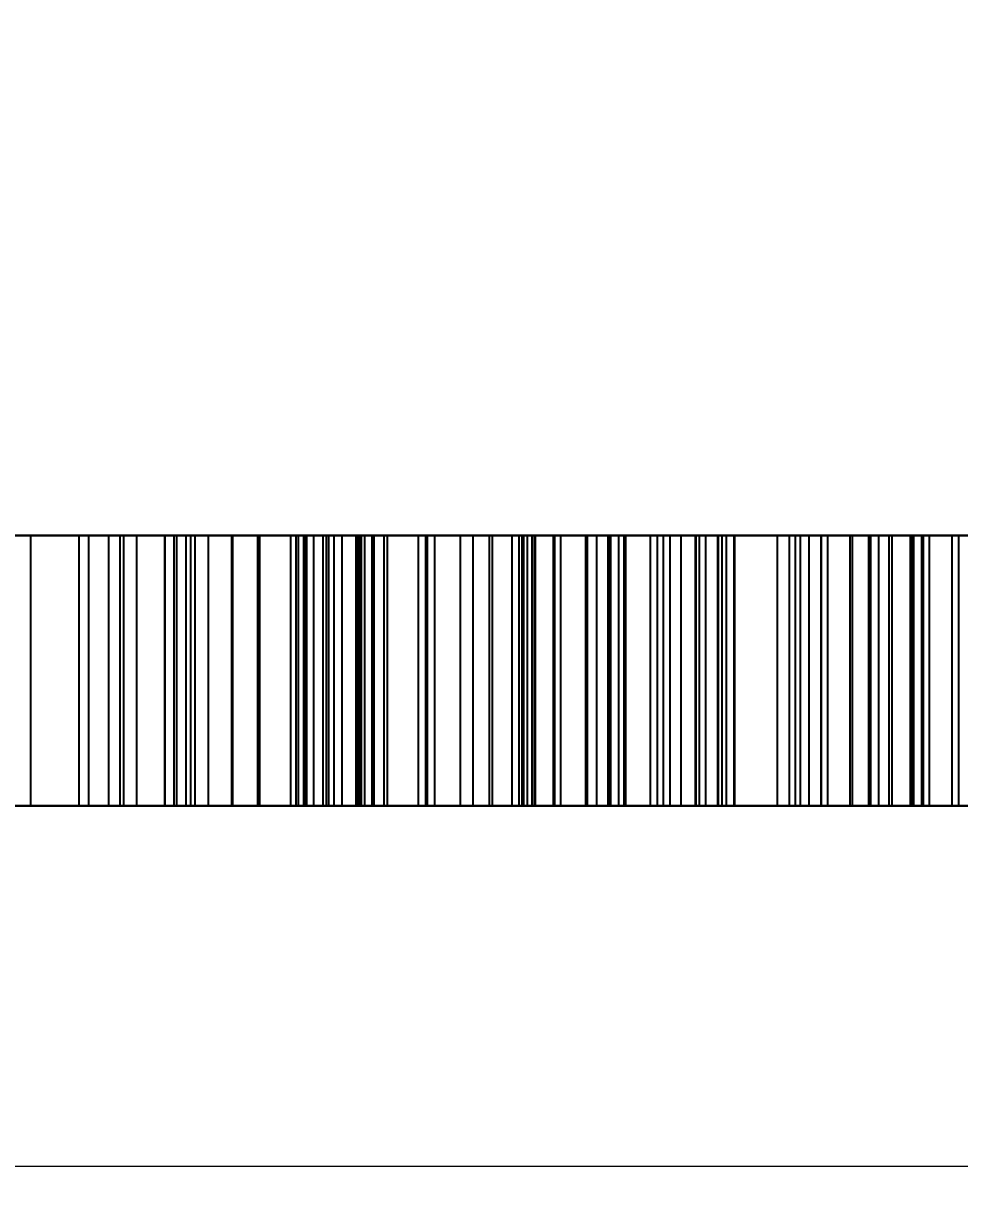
# Paper-space layout 'Sheet2' of a CAD drawing. Header units: inches. Extents: x 0 to 16.3, y 0 to 11.5.
# Drawn here: x 4.4998 to 4.6729, y 2.1004 to 2.3153 of the extents above; entities that cross this region are included whole.
import ezdxf

# ---------------------------------------------------------------- set-up
doc = ezdxf.new("R2010")
doc.units = ezdxf.units.IN
doc.header["$MEASUREMENT"] = 0
doc.styles.add('SLDTEXTSTYLE0', font='TXT', dxfattribs={"width": 0.75})
doc.dimstyles.new('SLDDIMSTYLE5', dxfattribs={"dimtxt": 0.137795, "dimasz": 0.13, "dimexe": 0, "dimexo": 0.0625, "dimgap": 0.034449, "dimtad": 1, "dimlfac": 2, "dimrnd": 1e-09, "dimdsep": 46, "dimtxsty": 'SLDTEXTSTYLE0', "dimsah": 1, "dimcen": 0.09, "dimadec": 0, "dimazin": 2, "dimtfac": 1, "dimtmove": 0, "dimatfit": 0, "dimfxl": 1, "dimfrac": 2, "dimtolj": 1, "dimtzin": 12, "dimarcsym": 0})
doc.dimstyles.new('SLDDIMSTYLE6', dxfattribs={"dimtxt": 0.137795, "dimasz": 0.13, "dimexe": 0, "dimexo": 0.0625, "dimgap": 0.034449, "dimtad": 1, "dimlfac": 2, "dimrnd": 1e-09, "dimzin": 0, "dimdsep": 46, "dimtxsty": 'SLDTEXTSTYLE0', "dimsah": 1, "dimcen": 0.09, "dimadec": 0, "dimazin": 0, "dimtfac": 1, "dimtmove": 0, "dimatfit": 0, "dimfxl": 1, "dimfrac": 2, "dimtolj": 1, "dimtzin": 12, "dimarcsym": 0})

# ---------------------------------------------------------------- blocks, each defined once
blk = doc.blocks.new('_D_7')
at = {"color": 7, "linetype": 'Continuous', "lineweight": 0}
for p, q in [((2.73472, 2.10393), (2.73472, 2.49663)), ((4.71712, 2.10393), (2.69535, 2.10393)), ((2.73472, 2.10393), (2.73472, 2.03727)), ((4.71712, 2.03727), (2.69535, 2.03727)), ((2.73472, 2.03727), (2.73472, 1.78727))]:
    blk.add_line(p, q, dxfattribs=at)
at = {"color": 7, "linetype": 'Continuous', "lineweight": 18}
for points in [[(2.73472, 2.10393), (2.75472, 2.23393), (2.71472, 2.23393)], [(2.73472, 2.03727), (2.71472, 1.90727), (2.75472, 1.90727)]]:
    blk.add_solid(points, dxfattribs=at)
at = {"color": 7, "linetype": 'Continuous', "lineweight": 18, "insert": (2.55709, 2.14027), "char_height": 0.137795, "attachment_point": 1, "rotation": 90, "style": 'SLDTEXTSTYLE0'}
blk.add_mtext('0.13', dxfattribs=at)
blk = doc.blocks.new('_D_8')
at = {"color": 7, "linetype": 'Continuous', "lineweight": 0}
for p, q in [((2.97149, 2.03727), (2.97149, 2.28727)), ((4.74212, 2.03727), (2.93212, 2.03727)), ((2.97149, 2.03727), (2.97149, 1.9706)), ((4.74212, 1.9706), (2.93212, 1.9706)), ((2.97149, 1.9706), (2.97149, 1.48546))]:
    blk.add_line(p, q, dxfattribs=at)
at = {"color": 7, "linetype": 'Continuous', "lineweight": 18}
for points in [[(2.97149, 2.03727), (2.99149, 2.16727), (2.95149, 2.16727)], [(2.97149, 1.9706), (2.95149, 1.8406), (2.99149, 1.8406)]]:
    blk.add_solid(points, dxfattribs=at)
at = {"color": 7, "linetype": 'Continuous', "lineweight": 18, "insert": (2.79386, 1.48546), "char_height": 0.137795, "attachment_point": 1, "rotation": 90, "style": 'SLDTEXTSTYLE0'}
blk.add_mtext('0.13', dxfattribs=at)
blk = doc.blocks.new('_D_9')
at = {"color": 7, "linetype": 'Continuous', "lineweight": 0}
for p, q in [((4.75649, 2.1433), (4.75649, 2.53152)), ((4.90649, 2.1433), (4.90649, 2.53152)), ((4.75649, 2.49215), (4.50649, 2.49215)), ((4.90649, 2.49215), (4.75649, 2.49215)), ((4.90649, 2.49215), (5.15649, 2.49215))]:
    blk.add_line(p, q, dxfattribs=at)
at = {"color": 7, "linetype": 'Continuous', "lineweight": 18}
for points in [[(4.75649, 2.49215), (4.62649, 2.51215), (4.62649, 2.47215)], [(4.90649, 2.49215), (5.03649, 2.47215), (5.03649, 2.51215)]]:
    blk.add_solid(points, dxfattribs=at)
at = {"color": 7, "linetype": 'Continuous', "lineweight": 18, "insert": (4.65599, 2.66977), "char_height": 0.137795, "attachment_point": 1, "style": 'SLDTEXTSTYLE0'}
blk.add_mtext('0.30', dxfattribs=at)

psp = doc.layouts.new('Sheet2')

# ---------------------------------------------------------------- linework, layer by layer
at = {"color": 7, "linetype": 'Continuous', "lineweight": 25}
for p, q in [((4.244611, 2.220601), (4.708621, 2.220601)), ((4.380707, 2.220601), (4.501103, 2.220601)), ((4.383086, 2.220601), (4.515529, 2.220601)), ((4.549134, 2.220601), (4.383086, 2.220601)), ((4.572783, 2.220601), (4.400494, 2.220601)), ((4.525912, 2.220601), (4.447397, 2.220601)), ((4.450436, 2.220601), (4.604026, 2.220601)), ((4.478376, 2.220601), (4.945682, 2.220601)), ((4.591381, 2.220601), (4.48061, 2.220601)), ((4.878066, 2.220601), (4.483683, 2.220601)), ((4.486477, 2.220601), (4.517604, 2.220601)), ((4.530664, 2.220601), (4.491703, 2.220601)), ((4.501103, 2.220601), (4.501103, 2.170601)), ((4.501103, 2.220601), (4.625877, 2.220601)), ((4.562811, 2.220601), (4.510038, 2.220601)), ((4.510038, 2.220601), (4.511796, 2.220601)), ((4.510038, 2.220601), (4.510038, 2.170601)), ((4.511796, 2.220601), (4.511796, 2.170601)), ((4.511796, 2.220601), (4.517609, 2.220601)), ((4.515529, 2.220601), (4.550579, 2.220601)), ((4.515529, 2.220601), (4.515529, 2.170601)), ((4.517604, 2.220601), (4.517604, 2.170601)), ((4.517604, 2.220601), (4.580503, 2.220601)), ((4.517609, 2.220601), (4.517609, 2.170601)), ((4.518275, 2.220601), (4.518275, 2.170601)), ((4.520696, 2.220601), (4.520696, 2.170601)), ((4.529831, 2.220601), (4.525889, 2.220601)), ((4.525889, 2.220601), (4.525889, 2.170601)), ((4.525889, 2.220601), (4.527591, 2.220601)), ((4.525912, 2.220601), (4.525912, 2.170601)), ((4.603675, 2.220601), (4.525912, 2.220601)), ((4.527591, 2.220601), (4.527591, 2.170601)), ((4.527591, 2.220601), (4.567036, 2.220601)), ((4.528073, 2.220601), (4.528073, 2.170601)), ((4.528073, 2.220601), (4.538225, 2.220601)), ((4.529831, 2.220601), (4.529831, 2.170601)), ((4.530664, 2.220601), (4.530664, 2.170601)), ((4.561468, 2.220601), (4.530664, 2.220601)), ((4.531472, 2.220601), (4.531472, 2.170601)), ((4.533911, 2.220601), (4.533911, 2.170601)), ((4.538225, 2.220601), (4.538225, 2.170601)), ((4.538523, 2.170601), (4.538523, 2.220601)), ((4.543072, 2.220601), (4.543072, 2.170601)), ((4.543414, 2.220601), (4.543414, 2.170601)), ((4.557181, 2.220601), (4.549134, 2.220601)), ((4.549134, 2.220601), (4.549134, 2.170601)), ((4.550131, 2.220601), (4.550131, 2.170601)), ((4.550579, 2.220601), (4.550579, 2.170601)), ((4.550579, 2.220601), (4.561243, 2.220601)), ((4.551549, 2.220601), (4.551549, 2.170601)), ((4.551948, 2.220601), (4.551948, 2.170601)), ((4.55212, 2.220601), (4.55212, 2.170601)), ((4.567036, 2.220601), (4.55212, 2.220601)), ((4.553415, 2.220601), (4.55511, 2.220601)), ((4.553415, 2.220601), (4.553415, 2.170601)), ((4.556177, 2.220601), (4.553415, 2.220601)), ((4.55511, 2.220601), (4.56224, 2.220601)), ((4.55511, 2.220601), (4.55511, 2.170601)), ((4.55575, 2.220601), (4.55575, 2.170601)), ((4.556177, 2.220601), (4.556177, 2.170601)), ((4.691834, 2.220601), (4.556177, 2.220601)), ((4.561451, 2.220601), (4.557181, 2.220601)), ((4.557181, 2.220601), (4.557181, 2.170601)), ((4.558671, 2.220601), (4.564569, 2.220601)), ((4.558671, 2.220601), (4.558671, 2.170601)), ((4.561243, 2.220601), (4.561243, 2.170601)), ((4.561243, 2.220601), (4.561451, 2.220601)), ((4.561451, 2.220601), (4.561451, 2.170601)), ((4.561468, 2.220601), (4.561468, 2.170601)), ((4.586439, 2.220601), (4.561468, 2.220601)), ((4.561875, 2.220601), (4.561875, 2.170601)), ((4.56224, 2.220601), (4.575784, 2.220601)), ((4.56224, 2.220601), (4.56224, 2.170601)), ((4.562811, 2.220601), (4.562811, 2.170601)), ((4.564569, 2.220601), (4.562811, 2.220601)), ((4.564197, 2.220601), (4.564197, 2.170601)), ((4.564569, 2.220601), (4.564569, 2.170601)), ((4.566496, 2.170601), (4.566496, 2.220601)), ((4.567036, 2.220601), (4.567036, 2.170601)), ((4.597776, 2.220601), (4.572783, 2.220601)), ((4.572783, 2.170601), (4.572783, 2.220601)), ((4.574126, 2.220601), (4.574126, 2.170601)), ((4.574469, 2.170601), (4.574469, 2.220601)), ((4.575784, 2.220601), (4.827529, 2.220601)), ((4.575784, 2.220601), (4.575784, 2.170601)), ((4.580503, 2.220601), (4.580503, 2.170601)), ((4.580503, 2.220601), (4.594353, 2.220601)), ((4.590077, 2.220601), (4.582874, 2.220601)), ((4.582874, 2.220601), (4.582874, 2.170601)), ((4.582874, 2.220601), (4.58588, 2.220601)), ((4.58588, 2.220601), (4.58588, 2.170601)), ((4.58588, 2.220601), (4.593735, 2.220601)), ((4.586439, 2.220601), (4.586439, 2.170601)), ((4.6079, 2.220601), (4.586439, 2.220601)), ((4.597932, 2.220601), (4.590077, 2.220601)), ((4.590077, 2.220601), (4.590077, 2.170601)), ((4.706445, 2.220601), (4.591381, 2.220601)), ((4.591381, 2.220601), (4.591381, 2.170601)), ((4.59189, 2.220601), (4.59189, 2.170601)), ((4.592204, 2.220601), (4.592204, 2.170601)), ((4.592923, 2.220601), (4.592923, 2.170601)), ((4.593735, 2.220601), (4.593735, 2.170601)), ((4.594233, 2.170601), (4.594233, 2.220601)), ((4.594353, 2.220601), (4.594353, 2.170601)), ((4.594353, 2.220601), (4.615637, 2.220601)), ((4.609826, 2.220601), (4.597776, 2.220601)), ((4.597776, 2.170601), (4.597776, 2.220601)), ((4.599052, 2.220601), (4.597833, 2.220601)), ((4.597833, 2.220601), (4.597833, 2.170601)), ((4.597833, 2.220601), (4.639093, 2.220601)), ((4.597932, 2.220601), (4.597932, 2.170601)), ((4.599052, 2.220601), (4.599052, 2.170601)), ((4.605688, 2.220601), (4.599052, 2.220601)), ((4.757942, 2.220601), (4.603675, 2.220601)), ((4.603675, 2.220601), (4.603675, 2.170601)), ((4.604026, 2.170601), (4.604026, 2.220601)), ((4.604026, 2.220601), (4.611165, 2.220601)), ((4.605688, 2.220601), (4.605688, 2.170601)), ((4.6078, 2.220601), (4.6078, 2.170601)), ((4.6079, 2.220601), (4.6079, 2.170601)), ((4.621283, 2.220601), (4.6079, 2.220601)), ((4.608156, 2.220601), (4.608156, 2.170601)), ((4.608282, 2.220601), (4.608282, 2.170601)), ((4.611165, 2.220601), (4.609826, 2.220601)), ((4.609826, 2.170601), (4.609826, 2.220601)), ((4.610778, 2.220601), (4.610778, 2.170601)), ((4.611165, 2.170601), (4.611165, 2.220601)), ((4.615637, 2.220601), (4.615637, 2.170601)), ((4.615637, 2.220601), (4.643387, 2.220601)), ((4.631125, 2.220601), (4.616918, 2.220601)), ((4.616918, 2.220601), (4.616918, 2.170601)), ((4.619243, 2.220601), (4.618024, 2.220601)), ((4.618024, 2.220601), (4.624092, 2.220601)), ((4.618024, 2.220601), (4.618024, 2.170601)), ((4.619243, 2.220601), (4.619243, 2.170601)), ((4.67264, 2.220601), (4.619243, 2.220601)), ((4.621283, 2.220601), (4.621283, 2.170601)), ((4.641306, 2.220601), (4.621283, 2.220601)), ((4.623964, 2.220601), (4.623964, 2.170601)), ((4.624092, 2.220601), (4.624092, 2.170601)), ((4.624702, 2.220601), (4.624702, 2.170601)), ((4.625877, 2.220601), (4.625877, 2.170601)), ((4.625877, 2.220601), (4.642408, 2.220601)), ((4.628104, 2.220601), (4.628104, 2.170601)), ((4.628189, 2.220601), (4.628189, 2.170601)), ((4.628898, 2.220601), (4.628898, 2.170601)), ((4.629664, 2.220601), (4.629664, 2.170601)), ((4.631125, 2.220601), (4.631125, 2.170601)), ((4.631296, 2.170601), (4.631296, 2.220601)), ((4.639093, 2.220601), (4.656391, 2.220601)), ((4.639093, 2.220601), (4.639093, 2.170601)), ((4.641306, 2.220601), (4.641306, 2.170601)), ((4.909768, 2.220601), (4.641306, 2.220601)), ((4.642408, 2.220601), (4.652564, 2.220601)), ((4.642408, 2.220601), (4.642408, 2.170601)), ((4.643387, 2.220601), (4.643387, 2.170601)), ((4.643387, 2.220601), (4.676635, 2.220601)), ((4.644949, 2.220601), (4.644949, 2.170601)), ((4.647189, 2.220601), (4.647189, 2.170601)), ((4.647308, 2.170601), (4.647308, 2.220601)), ((4.648408, 2.220601), (4.648408, 2.170601)), ((4.652564, 2.220601), (4.657846, 2.220601)), ((4.652564, 2.220601), (4.652564, 2.170601)), ((4.652974, 2.220601), (4.652974, 2.170601)), ((4.652974, 2.220601), (4.66029, 2.220601)), ((4.663693, 2.220601), (4.656008, 2.220601)), ((4.656008, 2.220601), (4.656008, 2.170601)), ((4.656391, 2.220601), (4.656391, 2.170601)), ((4.657846, 2.220601), (4.659755, 2.220601)), ((4.657846, 2.220601), (4.657846, 2.170601)), ((4.659755, 2.220601), (4.667228, 2.220601)), ((4.659755, 2.220601), (4.659755, 2.170601)), ((4.66029, 2.220601), (4.66029, 2.170601)), ((4.66029, 2.220601), (4.666075, 2.220601)), ((4.666075, 2.220601), (4.663693, 2.220601)), ((4.663693, 2.220601), (4.663693, 2.170601)), ((4.664005, 2.220601), (4.664005, 2.170601)), ((4.664347, 2.170601), (4.664347, 2.220601)), ((4.665806, 2.220601), (4.665806, 2.170601)), ((4.665806, 2.220601), (4.671421, 2.220601)), ((4.666075, 2.220601), (4.666075, 2.170601)), ((4.667228, 2.220601), (4.681438, 2.220601)), ((4.667228, 2.220601), (4.667228, 2.170601)), ((4.671421, 2.220601), (4.67264, 2.220601)), ((4.671421, 2.220601), (4.671421, 2.170601)), ((4.67264, 2.220601), (4.67264, 2.170601)), ((3.216617, 2.170601), (6.446354, 2.170601)), ((4.244611, 2.170601), (4.708621, 2.170601)), ((4.380707, 2.170601), (4.501103, 2.170601)), ((5.281485, 2.170601), (4.381485, 2.170601)), ((4.383086, 2.170601), (4.515529, 2.170601)), ((4.549134, 2.170601), (4.383086, 2.170601)), ((4.400494, 2.170601), (4.572783, 2.170601)), ((4.525912, 2.170601), (4.447397, 2.170601)), ((4.604026, 2.170601), (4.450436, 2.170601)), ((4.945682, 2.170601), (4.478376, 2.170601)), ((4.591381, 2.170601), (4.48061, 2.170601)), ((4.483683, 2.170601), (4.878066, 2.170601)), ((4.486477, 2.170601), (4.517604, 2.170601)), ((4.530664, 2.170601), (4.491703, 2.170601)), ((4.501103, 2.170601), (4.625877, 2.170601)), ((4.562811, 2.170601), (4.510038, 2.170601)), ((4.510038, 2.170601), (4.511796, 2.170601)), ((4.511796, 2.170601), (4.517609, 2.170601)), ((4.515529, 2.170601), (4.550579, 2.170601)), ((4.517604, 2.170601), (4.580503, 2.170601)), ((4.529831, 2.170601), (4.525889, 2.170601)), ((4.525889, 2.170601), (4.527591, 2.170601)), ((4.603675, 2.170601), (4.525912, 2.170601)), ((4.527591, 2.170601), (4.567036, 2.170601)), ((4.528073, 2.170601), (4.538225, 2.170601)), ((4.561468, 2.170601), (4.530664, 2.170601)), ((4.557181, 2.170601), (4.549134, 2.170601)), ((4.550579, 2.170601), (4.561243, 2.170601)), ((4.567036, 2.170601), (4.55212, 2.170601)), ((4.553415, 2.170601), (4.55511, 2.170601)), ((4.556177, 2.170601), (4.553415, 2.170601)), ((4.55511, 2.170601), (4.56224, 2.170601)), ((4.691834, 2.170601), (4.556177, 2.170601)), ((4.561451, 2.170601), (4.557181, 2.170601)), ((4.558671, 2.170601), (4.564569, 2.170601)), ((4.561243, 2.170601), (4.561451, 2.170601)), ((4.586439, 2.170601), (4.561468, 2.170601)), ((4.56224, 2.170601), (4.575784, 2.170601)), ((4.564569, 2.170601), (4.562811, 2.170601)), ((4.572783, 2.170601), (4.597776, 2.170601)), ((4.575784, 2.170601), (4.827529, 2.170601)), ((4.580503, 2.170601), (4.594353, 2.170601)), ((4.590077, 2.170601), (4.582874, 2.170601)), ((4.582874, 2.170601), (4.58588, 2.170601)), ((4.58588, 2.170601), (4.593735, 2.170601)), ((4.6079, 2.170601), (4.586439, 2.170601)), ((4.597932, 2.170601), (4.590077, 2.170601)), ((4.706445, 2.170601), (4.591381, 2.170601)), ((4.594353, 2.170601), (4.615637, 2.170601)), ((4.597776, 2.170601), (4.609826, 2.170601)), ((4.599052, 2.170601), (4.597833, 2.170601)), ((4.597833, 2.170601), (4.639093, 2.170601)), ((4.605688, 2.170601), (4.599052, 2.170601)), ((4.757942, 2.170601), (4.603675, 2.170601)), ((4.611165, 2.170601), (4.604026, 2.170601)), ((4.621283, 2.170601), (4.6079, 2.170601)), ((4.609826, 2.170601), (4.611165, 2.170601)), ((4.615637, 2.170601), (4.643387, 2.170601)), ((4.631125, 2.170601), (4.616918, 2.170601)), ((4.619243, 2.170601), (4.618024, 2.170601)), ((4.618024, 2.170601), (4.624092, 2.170601)), ((4.67264, 2.170601), (4.619243, 2.170601)), ((4.641306, 2.170601), (4.621283, 2.170601)), ((4.625877, 2.170601), (4.642408, 2.170601)), ((4.639093, 2.170601), (4.656391, 2.170601)), ((4.909768, 2.170601), (4.641306, 2.170601)), ((4.642408, 2.170601), (4.652564, 2.170601)), ((4.643387, 2.170601), (4.676635, 2.170601)), ((4.652564, 2.170601), (4.657846, 2.170601)), ((4.652974, 2.170601), (4.66029, 2.170601)), ((4.663693, 2.170601), (4.656008, 2.170601)), ((4.657846, 2.170601), (4.659755, 2.170601)), ((4.659755, 2.170601), (4.667228, 2.170601)), ((4.66029, 2.170601), (4.666075, 2.170601)), ((4.666075, 2.170601), (4.663693, 2.170601)), ((4.665806, 2.170601), (4.671421, 2.170601)), ((4.667228, 2.170601), (4.681438, 2.170601)), ((4.671421, 2.170601), (4.67264, 2.170601))]:
    psp.add_line(p, q, dxfattribs=at)
for points, knots in [([(4.491516, 2.220601), (4.49121, 2.220601), (4.490609, 2.220601), (4.49027, 2.220601), (4.490439, 2.220601), (4.491098, 2.220601), (4.492205, 2.220601), (4.493821, 2.220601), (4.495992, 2.220601), (4.498537, 2.220601), (4.501528, 2.220601), (4.504836, 2.220601), (4.508488, 2.220601), (4.512464, 2.220601), (4.51675, 2.220601), (4.521371, 2.220601), (4.526287, 2.220601), (4.529724, 2.220601), (4.531472, 2.220601)], [0, 0, 0, 0, 0.0647049, 0.1269231, 0.1879538, 0.2480803, 0.3075145, 0.3677779, 0.4289118, 0.4918581, 0.5551471, 0.6168584, 0.6783555, 0.7402916, 0.8025057, 0.8662566, 0.9319527, 1, 1, 1, 1]), ([(4.551549, 2.220601), (4.550379, 2.220601), (4.548067, 2.220601), (4.544584, 2.220601), (4.541135, 2.220601), (4.537717, 2.220601), (4.534334, 2.220601), (4.530992, 2.220601), (4.527681, 2.220601), (4.52441, 2.220601), (4.521247, 2.220601), (4.518176, 2.220601), (4.515276, 2.220601), (4.512523, 2.220601), (4.509867, 2.220601), (4.507375, 2.220601), (4.505042, 2.220601), (4.502825, 2.220601), (4.500792, 2.220601), (4.498952, 2.220601), (4.497229, 2.220601), (4.495735, 2.220601), (4.494393, 2.220601), (4.493279, 2.220601), (4.492252, 2.220601), (4.491764, 2.220601), (4.491516, 2.220601)], [0, 0, 0, 0, 0.045201, 0.0893188, 0.133179, 0.1762492, 0.219057, 0.261797, 0.3042421, 0.3472465, 0.3896962, 0.4314189, 0.4721905, 0.5123911, 0.5523102, 0.5922261, 0.63187, 0.6719727, 0.7122293, 0.7520757, 0.7921012, 0.8324058, 0.8733682, 0.9147046, 0.9568207, 1, 1, 1, 1]), ([(4.517609, 2.220601), (4.518344, 2.220601), (4.519704, 2.220601), (4.521645, 2.220601), (4.523308, 2.220601), (4.52471, 2.220601), (4.525867, 2.220601), (4.526767, 2.220601), (4.527543, 2.220601), (4.527886, 2.220601), (4.528073, 2.220601)], [0, 0, 0, 0, 0.14546509, 0.26920537, 0.37716811, 0.4738494, 0.57570092, 0.69573408, 0.83428312, 1, 1, 1, 1]), ([(4.533911, 2.220601), (4.533121, 2.220601), (4.531566, 2.220601), (4.529369, 2.220601), (4.527379, 2.220601), (4.525521, 2.220601), (4.523885, 2.220601), (4.522421, 2.220601), (4.52115, 2.220601), (4.520051, 2.220601), (4.519197, 2.220601), (4.518622, 2.220601), (4.51828, 2.220601), (4.518252, 2.220601), (4.518448, 2.220601), (4.518955, 2.220601), (4.519689, 2.220601), (4.520352, 2.220601), (4.520696, 2.220601)], [0, 0, 0, 0, 0.0479546, 0.0943119, 0.139338, 0.1836836, 0.2290995, 0.2752409, 0.32361, 0.3740838, 0.428658, 0.4890075, 0.5552481, 0.628976, 0.71005, 0.7987992, 0.895397, 1, 1, 1, 1]), ([(4.520696, 2.220601), (4.521089, 2.220601), (4.521842, 2.220601), (4.523147, 2.220601), (4.524525, 2.220601), (4.525998, 2.220601), (4.527545, 2.220601), (4.529173, 2.220601), (4.530941, 2.220601), (4.532764, 2.220601), (4.534709, 2.220601), (4.53669, 2.220601), (4.538786, 2.220601), (4.540914, 2.220601), (4.543131, 2.220601), (4.54541, 2.220601), (4.547765, 2.220601), (4.54933, 2.220601), (4.550131, 2.220601)], [0, 0, 0, 0, 0.1075273, 0.2063368, 0.2965925, 0.37851, 0.4528812, 0.5195764, 0.5794471, 0.6330341, 0.6823115, 0.7294754, 0.7749019, 0.8192869, 0.8629347, 0.9072613, 0.9525367, 1, 1, 1, 1]), ([(4.538225, 2.220601), (4.538347, 2.220601), (4.538579, 2.220601), (4.538485, 2.220601), (4.537917, 2.220601), (4.537016, 2.220601), (4.535699, 2.220601), (4.53405, 2.220601), (4.53206, 2.220601), (4.530595, 2.220601), (4.529831, 2.220601)], [0, 0, 0, 0, 0.1382719, 0.2638256, 0.3801838, 0.4953893, 0.6106197, 0.7305732, 0.8594326, 1, 1, 1, 1]), ([(4.531472, 2.220601), (4.532689, 2.220601), (4.535114, 2.220601), (4.538759, 2.220601), (4.542377, 2.220601), (4.545947, 2.220601), (4.54949, 2.220601), (4.552991, 2.220601), (4.556471, 2.220601), (4.559881, 2.220601), (4.563204, 2.220601), (4.566372, 2.220601), (4.569377, 2.220601), (4.572192, 2.220601), (4.574867, 2.220601), (4.577344, 2.220601), (4.579651, 2.220601), (4.581775, 2.220601), (4.583751, 2.220601), (4.585561, 2.220601), (4.58718, 2.220601), (4.588688, 2.220601), (4.589991, 2.220601), (4.591147, 2.220601), (4.592157, 2.220601), (4.592664, 2.220601), (4.592923, 2.220601)], [0, 0, 0, 0, 0.0460429, 0.0917183, 0.136432, 0.1807073, 0.2243478, 0.2682366, 0.3117964, 0.3556007, 0.3989503, 0.4406522, 0.4815393, 0.5211644, 0.5601612, 0.5983212, 0.6361693, 0.673939, 0.7115957, 0.7501147, 0.7887426, 0.8288215, 0.8694238, 0.9116626, 0.9549109, 1, 1, 1, 1]), ([(4.564197, 2.220601), (4.563816, 2.220601), (4.563085, 2.220601), (4.561776, 2.220601), (4.56035, 2.220601), (4.558919, 2.220601), (4.557275, 2.220601), (4.555609, 2.220601), (4.553774, 2.220601), (4.551872, 2.220601), (4.549844, 2.220601), (4.547781, 2.220601), (4.545632, 2.220601), (4.54343, 2.220601), (4.541136, 2.220601), (4.538775, 2.220601), (4.536344, 2.220601), (4.534731, 2.220601), (4.533911, 2.220601)], [0, 0, 0, 0, 0.10442, 0.2003332, 0.2889988, 0.369756, 0.4430008, 0.5097015, 0.5697317, 0.6243969, 0.6748841, 0.7233376, 0.7696293, 0.8146867, 0.8595907, 0.9052531, 0.9518289, 1, 1, 1, 1]), ([(4.55575, 2.220601), (4.554734, 2.220601), (4.552733, 2.220601), (4.549997, 2.220601), (4.547622, 2.220601), (4.545669, 2.220601), (4.544147, 2.220601), (4.54327, 2.220601), (4.542942, 2.220601), (4.543255, 2.220601), (4.543414, 2.220601)], [0, 0, 0, 0, 0.1275972, 0.2513104, 0.37407, 0.5018543, 0.6292327, 0.7520842, 0.8736317, 1, 1, 1, 1]), ([(4.543414, 2.220601), (4.543678, 2.220601), (4.544191, 2.220601), (4.545617, 2.220601), (4.547602, 2.220601), (4.55003, 2.220601), (4.552782, 2.220601), (4.555725, 2.220601), (4.558804, 2.220601), (4.560838, 2.220601), (4.561875, 2.220601)], [0, 0, 0, 0, 0.128624, 0.2507088, 0.3725108, 0.499495, 0.6272654, 0.7500436, 0.8725622, 1, 1, 1, 1]), ([(4.550131, 2.220601), (4.550941, 2.220601), (4.552522, 2.220601), (4.554767, 2.220601), (4.556844, 2.220601), (4.558738, 2.220601), (4.560411, 2.220601), (4.561966, 2.220601), (4.56329, 2.220601), (4.564474, 2.220601), (4.565416, 2.220601), (4.566045, 2.220601), (4.566443, 2.220601), (4.56654, 2.220601), (4.566348, 2.220601), (4.565924, 2.220601), (4.565211, 2.220601), (4.564543, 2.220601), (4.564197, 2.220601)], [0, 0, 0, 0, 0.0486416, 0.0950062, 0.1409874, 0.1863944, 0.232096, 0.2792016, 0.3280935, 0.3797264, 0.4352793, 0.4957351, 0.5619227, 0.6354238, 0.7150369, 0.8027068, 0.897623, 1, 1, 1, 1]), ([(4.592923, 2.220601), (4.593273, 2.220601), (4.593954, 2.220601), (4.594315, 2.220601), (4.594136, 2.220601), (4.59336, 2.220601), (4.592068, 2.220601), (4.590143, 2.220601), (4.587685, 2.220601), (4.584676, 2.220601), (4.581275, 2.220601), (4.57768, 2.220601), (4.573853, 2.220601), (4.56982, 2.220601), (4.565555, 2.220601), (4.561079, 2.220601), (4.556415, 2.220601), (4.553183, 2.220601), (4.551549, 2.220601)], [0, 0, 0, 0, 0.0714951, 0.139018, 0.2036105, 0.2660645, 0.3271601, 0.3880161, 0.4490007, 0.5115005, 0.5741603, 0.6355454, 0.6958077, 0.7558715, 0.8159984, 0.8763442, 0.9374674, 1, 1, 1, 1]), ([(4.55212, 2.220601), (4.552042, 2.220601), (4.551894, 2.220601), (4.552014, 2.220601), (4.552413, 2.220601), (4.553084, 2.220601), (4.55405, 2.220601), (4.555338, 2.220601), (4.556894, 2.220601), (4.558051, 2.220601), (4.558671, 2.220601)], [0, 0, 0, 0, 0.1249574, 0.2373144, 0.3473552, 0.4554414, 0.5690041, 0.6946232, 0.8365114, 1, 1, 1, 1]), ([(4.574126, 2.220601), (4.573861, 2.220601), (4.573343, 2.220601), (4.571917, 2.220601), (4.569919, 2.220601), (4.567486, 2.220601), (4.56476, 2.220601), (4.561842, 2.220601), (4.558796, 2.220601), (4.556778, 2.220601), (4.55575, 2.220601)], [0, 0, 0, 0, 0.1280212, 0.250585, 0.3744938, 0.5019761, 0.6292275, 0.7513816, 0.873333, 1, 1, 1, 1]), ([(4.561875, 2.220601), (4.562882, 2.220601), (4.564856, 2.220601), (4.567559, 2.220601), (4.569909, 2.220601), (4.571843, 2.220601), (4.573356, 2.220601), (4.574286, 2.220601), (4.574594, 2.220601), (4.574284, 2.220601), (4.574126, 2.220601)], [0, 0, 0, 0, 0.1266651, 0.2482839, 0.3715318, 0.4981969, 0.6250679, 0.747646, 0.8708287, 1, 1, 1, 1]), ([(4.6078, 2.220601), (4.606365, 2.220601), (4.603605, 2.220601), (4.600023, 2.220601), (4.597031, 2.220601), (4.594713, 2.220601), (4.593093, 2.220601), (4.592072, 2.220601), (4.591769, 2.220601), (4.592057, 2.220601), (4.592204, 2.220601)], [0, 0, 0, 0, 0.142009, 0.2730825, 0.3974691, 0.5157427, 0.6323817, 0.7494876, 0.8715276, 1, 1, 1, 1]), ([(4.592204, 2.220601), (4.592382, 2.220601), (4.59273, 2.220601), (4.593592, 2.220601), (4.594704, 2.220601), (4.596061, 2.220601), (4.59769, 2.220601), (4.599549, 2.220601), (4.601683, 2.220601), (4.604066, 2.220601), (4.606626, 2.220601), (4.609386, 2.220601), (4.612267, 2.220601), (4.615309, 2.220601), (4.618506, 2.220601), (4.621843, 2.220601), (4.625336, 2.220601), (4.62769, 2.220601), (4.628898, 2.220601)], [0, 0, 0, 0, 0.0652437, 0.1277903, 0.1882036, 0.2476096, 0.3061507, 0.3641673, 0.4234692, 0.4839454, 0.5449874, 0.6053981, 0.6668615, 0.7285693, 0.7923298, 0.8588978, 0.9275854, 1, 1, 1, 1]), ([(4.593735, 2.220601), (4.594016, 2.220601), (4.594566, 2.220601), (4.59559, 2.220601), (4.596746, 2.220601), (4.598067, 2.220601), (4.599498, 2.220601), (4.60109, 2.220601), (4.60283, 2.220601), (4.604708, 2.220601), (4.606693, 2.220601), (4.608857, 2.220601), (4.611164, 2.220601), (4.613593, 2.220601), (4.61617, 2.220601), (4.618882, 2.220601), (4.621739, 2.220601), (4.623706, 2.220601), (4.624702, 2.220601)], [0, 0, 0, 0, 0.072767, 0.1428984, 0.2100611, 0.2745473, 0.3377472, 0.3989184, 0.4584568, 0.517235, 0.5751818, 0.6332219, 0.6913776, 0.7498534, 0.8101023, 0.8713466, 0.9349146, 1, 1, 1, 1]), ([(4.623964, 2.220601), (4.622704, 2.220601), (4.620235, 2.220601), (4.616656, 2.220601), (4.613303, 2.220601), (4.610101, 2.220601), (4.607001, 2.220601), (4.603988, 2.220601), (4.600886, 2.220601), (4.598937, 2.220601), (4.597932, 2.220601)], [0, 0, 0, 0, 0.13093685, 0.2565849, 0.37684463, 0.49267584, 0.60894495, 0.73193218, 0.86173936, 1, 1, 1, 1]), ([(4.616918, 2.220601), (4.616784, 2.220601), (4.616531, 2.220601), (4.615746, 2.220601), (4.614701, 2.220601), (4.613295, 2.220601), (4.611694, 2.220601), (4.609835, 2.220601), (4.607808, 2.220601), (4.606416, 2.220601), (4.605688, 2.220601)], [0, 0, 0, 0, 0.143766, 0.2723758, 0.3918303, 0.5074867, 0.6226477, 0.7405137, 0.8643624, 1, 1, 1, 1]), ([(4.628104, 2.220601), (4.626903, 2.220601), (4.62459, 2.220601), (4.621279, 2.220601), (4.618283, 2.220601), (4.615598, 2.220601), (4.613199, 2.220601), (4.611119, 2.220601), (4.609356, 2.220601), (4.60829, 2.220601), (4.6078, 2.220601)], [0, 0, 0, 0, 0.1738886, 0.3347614, 0.4814397, 0.612292, 0.7309272, 0.8343187, 0.9237792, 1, 1, 1, 1]), ([(4.608282, 2.220601), (4.608203, 2.220601), (4.608053, 2.220601), (4.60849, 2.220601), (4.60932, 2.220601), (4.610288, 2.220601), (4.610778, 2.220601)], [0, 0, 0, 0, 0.2720738, 0.5194011, 0.7571757, 1, 1, 1, 1]), ([(4.628189, 2.220601), (4.626783, 2.220601), (4.624137, 2.220601), (4.620345, 2.220601), (4.617005, 2.220601), (4.614164, 2.220601), (4.611844, 2.220601), (4.610068, 2.220601), (4.608795, 2.220601), (4.608456, 2.220601), (4.608282, 2.220601)], [0, 0, 0, 0, 0.1723817, 0.3244958, 0.4604922, 0.5834816, 0.6946576, 0.797334, 0.8963462, 1, 1, 1, 1]), ([(4.610778, 2.220601), (4.611102, 2.220601), (4.611836, 2.220601), (4.613265, 2.220601), (4.615053, 2.220601), (4.617231, 2.220601), (4.619787, 2.220601), (4.622731, 2.220601), (4.626058, 2.220601), (4.628424, 2.220601), (4.629664, 2.220601)], [0, 0, 0, 0, 0.0624846, 0.1418122, 0.239501, 0.3558911, 0.4893906, 0.6401663, 0.8113492, 1, 1, 1, 1]), ([(4.664005, 2.220601), (4.663842, 2.220601), (4.663521, 2.220601), (4.662606, 2.220601), (4.661449, 2.220601), (4.659997, 2.220601), (4.658211, 2.220601), (4.656176, 2.220601), (4.653811, 2.220601), (4.651195, 2.220601), (4.648354, 2.220601), (4.645325, 2.220601), (4.642155, 2.220601), (4.638822, 2.220601), (4.63532, 2.220601), (4.631659, 2.220601), (4.627847, 2.220601), (4.625276, 2.220601), (4.623964, 2.220601)], [0, 0, 0, 0, 0.0586087, 0.1149733, 0.1706926, 0.2259545, 0.2818088, 0.3390852, 0.3976636, 0.4593113, 0.522323, 0.5851047, 0.6485064, 0.7136262, 0.7810183, 0.851183, 0.9240393, 1, 1, 1, 1]), ([(4.624092, 2.220601), (4.62474, 2.220601), (4.625972, 2.220601), (4.627634, 2.220601), (4.629001, 2.220601), (4.630051, 2.220601), (4.630808, 2.220601), (4.631211, 2.220601), (4.631357, 2.220601), (4.631205, 2.220601), (4.631125, 2.220601)], [0, 0, 0, 0, 0.1388782, 0.2636893, 0.3746513, 0.4823003, 0.5932623, 0.7131011, 0.8474987, 1, 1, 1, 1]), ([(4.624702, 2.220601), (4.626287, 2.220601), (4.629275, 2.220601), (4.633551, 2.220601), (4.637324, 2.220601), (4.640537, 2.220601), (4.643184, 2.220601), (4.645216, 2.220601), (4.646655, 2.220601), (4.647011, 2.220601), (4.647189, 2.220601)], [0, 0, 0, 0, 0.17436555, 0.32852327, 0.46639218, 0.59117134, 0.7047176, 0.80778996, 0.90370872, 1, 1, 1, 1]), ([(4.644949, 2.220601), (4.644652, 2.220601), (4.643985, 2.220601), (4.642706, 2.220601), (4.641094, 2.220601), (4.639157, 2.220601), (4.636876, 2.220601), (4.634272, 2.220601), (4.631293, 2.220601), (4.629201, 2.220601), (4.628104, 2.220601)], [0, 0, 0, 0, 0.0643378, 0.1449166, 0.2438251, 0.3588604, 0.4915998, 0.6427961, 0.8128094, 1, 1, 1, 1]), ([(4.656008, 2.220601), (4.65564, 2.220601), (4.654924, 2.220601), (4.653719, 2.220601), (4.652496, 2.220601), (4.651149, 2.220601), (4.649728, 2.220601), (4.648273, 2.220601), (4.646722, 2.220601), (4.644575, 2.220601), (4.641581, 2.220601), (4.637559, 2.220601), (4.633053, 2.220601), (4.629845, 2.220601), (4.628189, 2.220601)], [0, 0, 0, 0, 0.0816505, 0.1586005, 0.2316343, 0.3000015, 0.3652213, 0.4271771, 0.4850601, 0.5408016, 0.6493477, 0.7601413, 0.8761885, 1, 1, 1, 1]), ([(4.628898, 2.220601), (4.630064, 2.220601), (4.632344, 2.220601), (4.635635, 2.220601), (4.63871, 2.220601), (4.641631, 2.220601), (4.644454, 2.220601), (4.647278, 2.220601), (4.650141, 2.220601), (4.65201, 2.220601), (4.652974, 2.220601)], [0, 0, 0, 0, 0.13128124, 0.25683026, 0.37627526, 0.49095934, 0.60670982, 0.72905273, 0.86016523, 1, 1, 1, 1]), ([(4.629664, 2.220601), (4.630799, 2.220601), (4.632968, 2.220601), (4.636058, 2.220601), (4.638852, 2.220601), (4.641348, 2.220601), (4.643544, 2.220601), (4.645428, 2.220601), (4.64703, 2.220601), (4.647976, 2.220601), (4.648408, 2.220601)], [0, 0, 0, 0, 0.1783438, 0.3407887, 0.487346, 0.6198463, 0.73834, 0.8397714, 0.9267514, 1, 1, 1, 1]), ([(4.647189, 2.220601), (4.647259, 2.220601), (4.647391, 2.220601), (4.647084, 2.220601), (4.64628, 2.220601), (4.645395, 2.220601), (4.644949, 2.220601)], [0, 0, 0, 0, 0.2747855, 0.5221798, 0.7592591, 1, 1, 1, 1]), ([(4.648408, 2.220601), (4.649787, 2.220601), (4.65248, 2.220601), (4.655995, 2.220601), (4.658967, 2.220601), (4.66132, 2.220601), (4.663073, 2.220601), (4.66413, 2.220601), (4.664483, 2.220601), (4.664167, 2.220601), (4.664005, 2.220601)], [0, 0, 0, 0, 0.13223104, 0.25830476, 0.38069438, 0.50275395, 0.62391593, 0.74515623, 0.86950536, 1, 1, 1, 1]), ([(4.656391, 2.220601), (4.656494, 2.220601), (4.65669, 2.220601), (4.657301, 2.220601), (4.658164, 2.220601), (4.659268, 2.220601), (4.660625, 2.220601), (4.662191, 2.220601), (4.663945, 2.220601), (4.665164, 2.220601), (4.665806, 2.220601)], [0, 0, 0, 0, 0.1280493, 0.2447471, 0.3579052, 0.4700061, 0.587551, 0.7118053, 0.8481303, 1, 1, 1, 1]), ([(4.491516, 2.170601), (4.49121, 2.170601), (4.490609, 2.170601), (4.49027, 2.170601), (4.490439, 2.170601), (4.491098, 2.170601), (4.492205, 2.170601), (4.493821, 2.170601), (4.495992, 2.170601), (4.498537, 2.170601), (4.501528, 2.170601), (4.504836, 2.170601), (4.508488, 2.170601), (4.512464, 2.170601), (4.51675, 2.170601), (4.521371, 2.170601), (4.526287, 2.170601), (4.529724, 2.170601), (4.531472, 2.170601)], [0, 0, 0, 0, 0.0647049, 0.1269231, 0.1879538, 0.2480803, 0.3075145, 0.3677779, 0.4289118, 0.4918581, 0.5551471, 0.6168584, 0.6783555, 0.7402916, 0.8025057, 0.8662566, 0.9319527, 1, 1, 1, 1]), ([(4.551549, 2.170601), (4.550379, 2.170601), (4.548067, 2.170601), (4.544584, 2.170601), (4.541135, 2.170601), (4.537717, 2.170601), (4.534334, 2.170601), (4.530992, 2.170601), (4.527681, 2.170601), (4.52441, 2.170601), (4.521247, 2.170601), (4.518176, 2.170601), (4.515276, 2.170601), (4.512523, 2.170601), (4.509867, 2.170601), (4.507375, 2.170601), (4.505042, 2.170601), (4.502825, 2.170601), (4.500792, 2.170601), (4.498952, 2.170601), (4.497229, 2.170601), (4.495735, 2.170601), (4.494393, 2.170601), (4.493279, 2.170601), (4.492252, 2.170601), (4.491764, 2.170601), (4.491516, 2.170601)], [0, 0, 0, 0, 0.045201, 0.0893188, 0.133179, 0.1762492, 0.219057, 0.261797, 0.3042421, 0.3472465, 0.3896962, 0.4314189, 0.4721905, 0.5123911, 0.5523102, 0.5922261, 0.63187, 0.6719727, 0.7122293, 0.7520757, 0.7921012, 0.8324058, 0.8733682, 0.9147046, 0.9568207, 1, 1, 1, 1]), ([(4.517609, 2.170601), (4.518344, 2.170601), (4.519704, 2.170601), (4.521645, 2.170601), (4.523308, 2.170601), (4.52471, 2.170601), (4.525867, 2.170601), (4.526767, 2.170601), (4.527543, 2.170601), (4.527886, 2.170601), (4.528073, 2.170601)], [0, 0, 0, 0, 0.14546509, 0.26920537, 0.37716811, 0.4738494, 0.57570092, 0.69573408, 0.83428312, 1, 1, 1, 1]), ([(4.533911, 2.170601), (4.533121, 2.170601), (4.531566, 2.170601), (4.529369, 2.170601), (4.527379, 2.170601), (4.525521, 2.170601), (4.523885, 2.170601), (4.522421, 2.170601), (4.52115, 2.170601), (4.520051, 2.170601), (4.519197, 2.170601), (4.518622, 2.170601), (4.51828, 2.170601), (4.518252, 2.170601), (4.518448, 2.170601), (4.518955, 2.170601), (4.519689, 2.170601), (4.520352, 2.170601), (4.520696, 2.170601)], [0, 0, 0, 0, 0.0479546, 0.0943119, 0.139338, 0.1836836, 0.2290995, 0.2752409, 0.32361, 0.3740838, 0.428658, 0.4890075, 0.5552481, 0.628976, 0.71005, 0.7987992, 0.895397, 1, 1, 1, 1]), ([(4.520696, 2.170601), (4.521089, 2.170601), (4.521842, 2.170601), (4.523147, 2.170601), (4.524525, 2.170601), (4.525998, 2.170601), (4.527545, 2.170601), (4.529173, 2.170601), (4.530941, 2.170601), (4.532764, 2.170601), (4.534709, 2.170601), (4.53669, 2.170601), (4.538786, 2.170601), (4.540914, 2.170601), (4.543131, 2.170601), (4.54541, 2.170601), (4.547765, 2.170601), (4.54933, 2.170601), (4.550131, 2.170601)], [0, 0, 0, 0, 0.1075273, 0.2063368, 0.2965925, 0.37851, 0.4528812, 0.5195764, 0.5794471, 0.6330341, 0.6823115, 0.7294754, 0.7749019, 0.8192869, 0.8629347, 0.9072613, 0.9525367, 1, 1, 1, 1]), ([(4.538225, 2.170601), (4.538347, 2.170601), (4.538579, 2.170601), (4.538485, 2.170601), (4.537917, 2.170601), (4.537016, 2.170601), (4.535699, 2.170601), (4.53405, 2.170601), (4.53206, 2.170601), (4.530595, 2.170601), (4.529831, 2.170601)], [0, 0, 0, 0, 0.1382719, 0.2638256, 0.3801838, 0.4953893, 0.6106197, 0.7305732, 0.8594326, 1, 1, 1, 1]), ([(4.531472, 2.170601), (4.532689, 2.170601), (4.535114, 2.170601), (4.538759, 2.170601), (4.542377, 2.170601), (4.545947, 2.170601), (4.54949, 2.170601), (4.552991, 2.170601), (4.556471, 2.170601), (4.559881, 2.170601), (4.563204, 2.170601), (4.566372, 2.170601), (4.569377, 2.170601), (4.572192, 2.170601), (4.574867, 2.170601), (4.577344, 2.170601), (4.579651, 2.170601), (4.581775, 2.170601), (4.583751, 2.170601), (4.585561, 2.170601), (4.58718, 2.170601), (4.588688, 2.170601), (4.589991, 2.170601), (4.591147, 2.170601), (4.592157, 2.170601), (4.592664, 2.170601), (4.592923, 2.170601)], [0, 0, 0, 0, 0.0460429, 0.0917183, 0.136432, 0.1807073, 0.2243478, 0.2682366, 0.3117964, 0.3556007, 0.3989503, 0.4406522, 0.4815393, 0.5211644, 0.5601612, 0.5983212, 0.6361693, 0.673939, 0.7115957, 0.7501147, 0.7887426, 0.8288215, 0.8694238, 0.9116626, 0.9549109, 1, 1, 1, 1]), ([(4.564197, 2.170601), (4.563816, 2.170601), (4.563085, 2.170601), (4.561776, 2.170601), (4.56035, 2.170601), (4.558919, 2.170601), (4.557275, 2.170601), (4.555609, 2.170601), (4.553774, 2.170601), (4.551872, 2.170601), (4.549844, 2.170601), (4.547781, 2.170601), (4.545632, 2.170601), (4.54343, 2.170601), (4.541136, 2.170601), (4.538775, 2.170601), (4.536344, 2.170601), (4.534731, 2.170601), (4.533911, 2.170601)], [0, 0, 0, 0, 0.10442, 0.2003332, 0.2889988, 0.369756, 0.4430008, 0.5097015, 0.5697317, 0.6243969, 0.6748841, 0.7233376, 0.7696293, 0.8146867, 0.8595907, 0.9052531, 0.9518289, 1, 1, 1, 1]), ([(4.55575, 2.170601), (4.554734, 2.170601), (4.552733, 2.170601), (4.549997, 2.170601), (4.547622, 2.170601), (4.545669, 2.170601), (4.544147, 2.170601), (4.54327, 2.170601), (4.542942, 2.170601), (4.543255, 2.170601), (4.543414, 2.170601)], [0, 0, 0, 0, 0.1275972, 0.2513104, 0.37407, 0.5018543, 0.6292327, 0.7520842, 0.8736317, 1, 1, 1, 1]), ([(4.543414, 2.170601), (4.543678, 2.170601), (4.544191, 2.170601), (4.545617, 2.170601), (4.547602, 2.170601), (4.55003, 2.170601), (4.552782, 2.170601), (4.555725, 2.170601), (4.558804, 2.170601), (4.560838, 2.170601), (4.561875, 2.170601)], [0, 0, 0, 0, 0.128624, 0.2507088, 0.3725108, 0.499495, 0.6272654, 0.7500436, 0.8725622, 1, 1, 1, 1]), ([(4.550131, 2.170601), (4.550941, 2.170601), (4.552522, 2.170601), (4.554767, 2.170601), (4.556844, 2.170601), (4.558738, 2.170601), (4.560411, 2.170601), (4.561966, 2.170601), (4.56329, 2.170601), (4.564474, 2.170601), (4.565416, 2.170601), (4.566045, 2.170601), (4.566443, 2.170601), (4.56654, 2.170601), (4.566348, 2.170601), (4.565924, 2.170601), (4.565211, 2.170601), (4.564543, 2.170601), (4.564197, 2.170601)], [0, 0, 0, 0, 0.0486416, 0.0950062, 0.1409874, 0.1863944, 0.232096, 0.2792016, 0.3280935, 0.3797264, 0.4352793, 0.4957351, 0.5619227, 0.6354238, 0.7150369, 0.8027068, 0.897623, 1, 1, 1, 1]), ([(4.592923, 2.170601), (4.593273, 2.170601), (4.593954, 2.170601), (4.594315, 2.170601), (4.594136, 2.170601), (4.59336, 2.170601), (4.592068, 2.170601), (4.590143, 2.170601), (4.587685, 2.170601), (4.584676, 2.170601), (4.581275, 2.170601), (4.57768, 2.170601), (4.573853, 2.170601), (4.56982, 2.170601), (4.565555, 2.170601), (4.561079, 2.170601), (4.556415, 2.170601), (4.553183, 2.170601), (4.551549, 2.170601)], [0, 0, 0, 0, 0.0714951, 0.139018, 0.2036105, 0.2660645, 0.3271601, 0.3880161, 0.4490007, 0.5115005, 0.5741603, 0.6355454, 0.6958077, 0.7558715, 0.8159984, 0.8763442, 0.9374674, 1, 1, 1, 1]), ([(4.55212, 2.170601), (4.552042, 2.170601), (4.551894, 2.170601), (4.552014, 2.170601), (4.552413, 2.170601), (4.553084, 2.170601), (4.55405, 2.170601), (4.555338, 2.170601), (4.556894, 2.170601), (4.558051, 2.170601), (4.558671, 2.170601)], [0, 0, 0, 0, 0.1249574, 0.2373144, 0.3473552, 0.4554414, 0.5690041, 0.6946232, 0.8365114, 1, 1, 1, 1]), ([(4.574126, 2.170601), (4.573861, 2.170601), (4.573343, 2.170601), (4.571917, 2.170601), (4.569919, 2.170601), (4.567486, 2.170601), (4.56476, 2.170601), (4.561842, 2.170601), (4.558796, 2.170601), (4.556778, 2.170601), (4.55575, 2.170601)], [0, 0, 0, 0, 0.1280212, 0.250585, 0.3744938, 0.5019761, 0.6292275, 0.7513816, 0.873333, 1, 1, 1, 1]), ([(4.561875, 2.170601), (4.562882, 2.170601), (4.564856, 2.170601), (4.567559, 2.170601), (4.569909, 2.170601), (4.571843, 2.170601), (4.573356, 2.170601), (4.574286, 2.170601), (4.574594, 2.170601), (4.574284, 2.170601), (4.574126, 2.170601)], [0, 0, 0, 0, 0.1266651, 0.2482839, 0.3715318, 0.4981969, 0.6250679, 0.747646, 0.8708287, 1, 1, 1, 1]), ([(4.6078, 2.170601), (4.606365, 2.170601), (4.603605, 2.170601), (4.600023, 2.170601), (4.597031, 2.170601), (4.594713, 2.170601), (4.593093, 2.170601), (4.592072, 2.170601), (4.591769, 2.170601), (4.592057, 2.170601), (4.592204, 2.170601)], [0, 0, 0, 0, 0.142009, 0.2730825, 0.3974691, 0.5157427, 0.6323817, 0.7494876, 0.8715276, 1, 1, 1, 1]), ([(4.592204, 2.170601), (4.592382, 2.170601), (4.59273, 2.170601), (4.593592, 2.170601), (4.594704, 2.170601), (4.596061, 2.170601), (4.59769, 2.170601), (4.599549, 2.170601), (4.601683, 2.170601), (4.604066, 2.170601), (4.606626, 2.170601), (4.609386, 2.170601), (4.612267, 2.170601), (4.615309, 2.170601), (4.618506, 2.170601), (4.621843, 2.170601), (4.625336, 2.170601), (4.62769, 2.170601), (4.628898, 2.170601)], [0, 0, 0, 0, 0.0652437, 0.1277903, 0.1882036, 0.2476096, 0.3061507, 0.3641673, 0.4234692, 0.4839454, 0.5449874, 0.6053981, 0.6668615, 0.7285693, 0.7923298, 0.8588978, 0.9275854, 1, 1, 1, 1]), ([(4.593735, 2.170601), (4.594016, 2.170601), (4.594566, 2.170601), (4.59559, 2.170601), (4.596746, 2.170601), (4.598067, 2.170601), (4.599498, 2.170601), (4.60109, 2.170601), (4.60283, 2.170601), (4.604708, 2.170601), (4.606693, 2.170601), (4.608857, 2.170601), (4.611164, 2.170601), (4.613593, 2.170601), (4.61617, 2.170601), (4.618882, 2.170601), (4.621739, 2.170601), (4.623706, 2.170601), (4.624702, 2.170601)], [0, 0, 0, 0, 0.072767, 0.1428984, 0.2100611, 0.2745473, 0.3377472, 0.3989184, 0.4584568, 0.517235, 0.5751818, 0.6332219, 0.6913776, 0.7498534, 0.8101023, 0.8713466, 0.9349146, 1, 1, 1, 1]), ([(4.623964, 2.170601), (4.622704, 2.170601), (4.620235, 2.170601), (4.616656, 2.170601), (4.613303, 2.170601), (4.610101, 2.170601), (4.607001, 2.170601), (4.603988, 2.170601), (4.600886, 2.170601), (4.598937, 2.170601), (4.597932, 2.170601)], [0, 0, 0, 0, 0.13093685, 0.2565849, 0.37684463, 0.49267584, 0.60894495, 0.73193218, 0.86173936, 1, 1, 1, 1]), ([(4.616918, 2.170601), (4.616784, 2.170601), (4.616531, 2.170601), (4.615746, 2.170601), (4.614701, 2.170601), (4.613295, 2.170601), (4.611694, 2.170601), (4.609835, 2.170601), (4.607808, 2.170601), (4.606416, 2.170601), (4.605688, 2.170601)], [0, 0, 0, 0, 0.143766, 0.2723758, 0.3918303, 0.5074867, 0.6226477, 0.7405137, 0.8643624, 1, 1, 1, 1]), ([(4.628104, 2.170601), (4.626903, 2.170601), (4.62459, 2.170601), (4.621279, 2.170601), (4.618283, 2.170601), (4.615598, 2.170601), (4.613199, 2.170601), (4.611119, 2.170601), (4.609356, 2.170601), (4.60829, 2.170601), (4.6078, 2.170601)], [0, 0, 0, 0, 0.1738886, 0.3347614, 0.4814397, 0.612292, 0.7309272, 0.8343187, 0.9237792, 1, 1, 1, 1]), ([(4.608282, 2.170601), (4.608203, 2.170601), (4.608053, 2.170601), (4.60849, 2.170601), (4.60932, 2.170601), (4.610288, 2.170601), (4.610778, 2.170601)], [0, 0, 0, 0, 0.2720738, 0.5194011, 0.7571757, 1, 1, 1, 1]), ([(4.628189, 2.170601), (4.626783, 2.170601), (4.624137, 2.170601), (4.620345, 2.170601), (4.617005, 2.170601), (4.614164, 2.170601), (4.611844, 2.170601), (4.610068, 2.170601), (4.608795, 2.170601), (4.608456, 2.170601), (4.608282, 2.170601)], [0, 0, 0, 0, 0.1723817, 0.3244958, 0.4604922, 0.5834816, 0.6946576, 0.797334, 0.8963462, 1, 1, 1, 1]), ([(4.610778, 2.170601), (4.611102, 2.170601), (4.611836, 2.170601), (4.613265, 2.170601), (4.615053, 2.170601), (4.617231, 2.170601), (4.619787, 2.170601), (4.622731, 2.170601), (4.626058, 2.170601), (4.628424, 2.170601), (4.629664, 2.170601)], [0, 0, 0, 0, 0.0624846, 0.1418122, 0.239501, 0.3558911, 0.4893906, 0.6401663, 0.8113492, 1, 1, 1, 1]), ([(4.664005, 2.170601), (4.663842, 2.170601), (4.663521, 2.170601), (4.662606, 2.170601), (4.661449, 2.170601), (4.659997, 2.170601), (4.658211, 2.170601), (4.656176, 2.170601), (4.653811, 2.170601), (4.651195, 2.170601), (4.648354, 2.170601), (4.645325, 2.170601), (4.642155, 2.170601), (4.638822, 2.170601), (4.63532, 2.170601), (4.631659, 2.170601), (4.627847, 2.170601), (4.625276, 2.170601), (4.623964, 2.170601)], [0, 0, 0, 0, 0.0586087, 0.1149733, 0.1706926, 0.2259545, 0.2818088, 0.3390852, 0.3976636, 0.4593113, 0.522323, 0.5851047, 0.6485064, 0.7136262, 0.7810183, 0.851183, 0.9240393, 1, 1, 1, 1]), ([(4.624092, 2.170601), (4.62474, 2.170601), (4.625972, 2.170601), (4.627634, 2.170601), (4.629001, 2.170601), (4.630051, 2.170601), (4.630808, 2.170601), (4.631211, 2.170601), (4.631357, 2.170601), (4.631205, 2.170601), (4.631125, 2.170601)], [0, 0, 0, 0, 0.1388782, 0.2636893, 0.3746513, 0.4823003, 0.5932623, 0.7131011, 0.8474987, 1, 1, 1, 1]), ([(4.624702, 2.170601), (4.626287, 2.170601), (4.629275, 2.170601), (4.633551, 2.170601), (4.637324, 2.170601), (4.640537, 2.170601), (4.643184, 2.170601), (4.645216, 2.170601), (4.646655, 2.170601), (4.647011, 2.170601), (4.647189, 2.170601)], [0, 0, 0, 0, 0.17436555, 0.32852327, 0.46639218, 0.59117134, 0.7047176, 0.80778996, 0.90370872, 1, 1, 1, 1]), ([(4.644949, 2.170601), (4.644652, 2.170601), (4.643985, 2.170601), (4.642706, 2.170601), (4.641094, 2.170601), (4.639157, 2.170601), (4.636876, 2.170601), (4.634272, 2.170601), (4.631293, 2.170601), (4.629201, 2.170601), (4.628104, 2.170601)], [0, 0, 0, 0, 0.0643378, 0.1449166, 0.2438251, 0.3588604, 0.4915998, 0.6427961, 0.8128094, 1, 1, 1, 1]), ([(4.656008, 2.170601), (4.65564, 2.170601), (4.654924, 2.170601), (4.653719, 2.170601), (4.652496, 2.170601), (4.651149, 2.170601), (4.649728, 2.170601), (4.648273, 2.170601), (4.646722, 2.170601), (4.644575, 2.170601), (4.641581, 2.170601), (4.637559, 2.170601), (4.633053, 2.170601), (4.629845, 2.170601), (4.628189, 2.170601)], [0, 0, 0, 0, 0.0816505, 0.1586005, 0.2316343, 0.3000015, 0.3652213, 0.4271771, 0.4850601, 0.5408016, 0.6493477, 0.7601413, 0.8761885, 1, 1, 1, 1]), ([(4.628898, 2.170601), (4.630064, 2.170601), (4.632344, 2.170601), (4.635635, 2.170601), (4.63871, 2.170601), (4.641631, 2.170601), (4.644454, 2.170601), (4.647278, 2.170601), (4.650141, 2.170601), (4.65201, 2.170601), (4.652974, 2.170601)], [0, 0, 0, 0, 0.13128124, 0.25683026, 0.37627526, 0.49095934, 0.60670982, 0.72905273, 0.86016523, 1, 1, 1, 1]), ([(4.629664, 2.170601), (4.630799, 2.170601), (4.632968, 2.170601), (4.636058, 2.170601), (4.638852, 2.170601), (4.641348, 2.170601), (4.643544, 2.170601), (4.645428, 2.170601), (4.64703, 2.170601), (4.647976, 2.170601), (4.648408, 2.170601)], [0, 0, 0, 0, 0.1783438, 0.3407887, 0.487346, 0.6198463, 0.73834, 0.8397714, 0.9267514, 1, 1, 1, 1]), ([(4.647189, 2.170601), (4.647259, 2.170601), (4.647391, 2.170601), (4.647084, 2.170601), (4.64628, 2.170601), (4.645395, 2.170601), (4.644949, 2.170601)], [0, 0, 0, 0, 0.2747855, 0.5221798, 0.7592591, 1, 1, 1, 1]), ([(4.648408, 2.170601), (4.649787, 2.170601), (4.65248, 2.170601), (4.655995, 2.170601), (4.658967, 2.170601), (4.66132, 2.170601), (4.663073, 2.170601), (4.66413, 2.170601), (4.664483, 2.170601), (4.664167, 2.170601), (4.664005, 2.170601)], [0, 0, 0, 0, 0.13223104, 0.25830476, 0.38069438, 0.50275395, 0.62391593, 0.74515623, 0.86950536, 1, 1, 1, 1]), ([(4.656391, 2.170601), (4.656494, 2.170601), (4.65669, 2.170601), (4.657301, 2.170601), (4.658164, 2.170601), (4.659268, 2.170601), (4.660625, 2.170601), (4.662191, 2.170601), (4.663945, 2.170601), (4.665164, 2.170601), (4.665806, 2.170601)], [0, 0, 0, 0, 0.1280493, 0.2447471, 0.3579052, 0.4700061, 0.587551, 0.7118053, 0.8481303, 1, 1, 1, 1])]:
    psp.add_open_spline(points, degree=3, knots=knots, dxfattribs=at)

# ---------------------------------------------------------------- dimensions: what is measured, and where the dimension line sits
at = {"color": 7, "linetype": 'Continuous', "lineweight": 18}
dim = psp.add_linear_dim(base=(4.756485, 2.492147), p1=(4.906485, 2.103934), p2=(4.756485, 2.103934), dimstyle='SLDDIMSTYLE6', dxfattribs=at)
dim.commit()
dim.dimension.update_dxf_attribs({"geometry": '_D_9', "text_midpoint": (4.834163, 2.492147), "dimtype": 160})
for base, p1, p2, picture, middle in [((2.73472, 2.037268), (4.756485, 2.103934), (4.756485, 2.037268), '_D_7', (2.73472, 2.31845)), ((2.971488, 1.970601), (4.781485, 2.037268), (4.781485, 1.970601), '_D_8', (2.971488, 1.663637))]:
    dim = psp.add_linear_dim(base=base, p1=p1, p2=p2, angle=90, dimstyle='SLDDIMSTYLE5', dxfattribs=at)
    dim.commit()
    dim.dimension.update_dxf_attribs({"geometry": picture, "text_midpoint": middle, "dimtype": 160})

doc.saveas('drawing.dxf')
